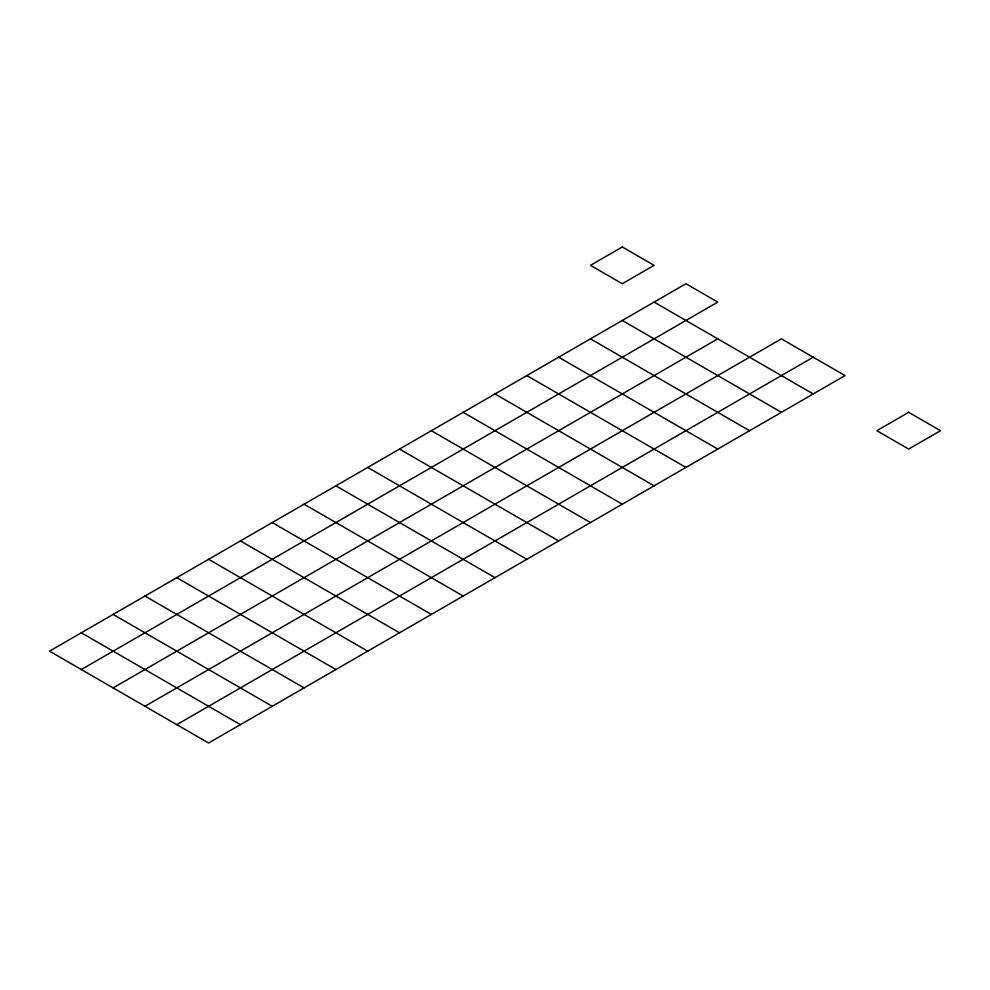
<?xml version="1.0" encoding="UTF-8"?>
<svg xmlns="http://www.w3.org/2000/svg" width="990" height="990" viewBox="0 0 990 990"><rect width="100%" height="100%" fill="white"/><g stroke="black" fill="none" stroke-linecap="round" stroke-linejoin="round"><path stroke-width="1.49" d="M81.316 669.537L717.75 302.099L685.934 283.722L49.5 651.16L208.605 743.02L845.039 375.581L781.395 338.84L144.961 706.278M113.145 687.902L717.75 338.84M176.789 724.655L813.211 357.204M654.105 302.099L813.211 393.958M622.289 320.463L781.395 412.323M590.461 338.84L749.566 430.7M558.645 357.204L717.75 449.064M526.816 375.581L685.934 467.441M495 393.958L654.105 485.818M463.184 412.323L622.289 504.182M431.355 430.7L590.461 522.559M399.539 449.064L558.645 540.936M367.711 467.441L526.816 559.3M335.895 485.818L495 577.677M304.066 504.182L463.184 596.042M272.25 522.559L431.355 614.419M240.434 540.936L399.539 632.796M208.605 559.3L367.711 651.16M176.789 577.677L335.895 669.537M144.961 596.042L304.066 687.902M113.145 614.419L272.25 706.278M81.316 632.796L240.434 724.655M622.289 246.98L590.461 265.345L622.289 283.722L654.105 265.345L622.289 246.98M908.684 412.323L876.855 430.7L908.684 449.064L940.5 430.7L908.684 412.323"/></g></svg>
